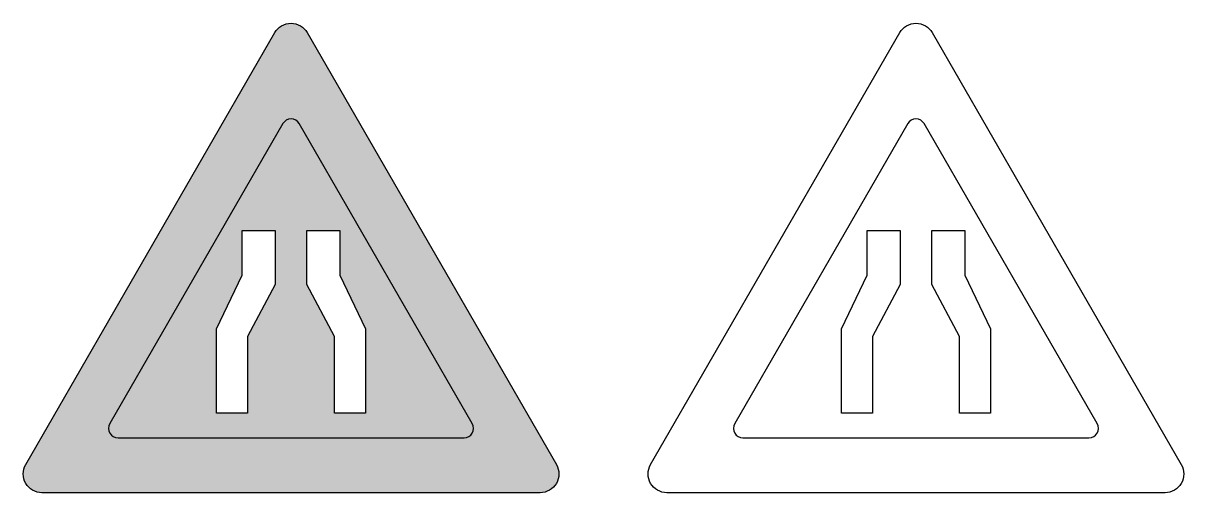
# Model space of a CAD drawing. Extents: x -700 to 600, y 0 to 525.
import ezdxf

# ---------------------------------------------------------------- set-up
doc = ezdxf.new("R2010")
doc.units = 0
doc.header["$MEASUREMENT"] = 0

msp = doc.modelspace()

# ---------------------------------------------------------------- hatches: boundary and pattern name
h = msp.add_hatch(color=1)
edge = h.paths.add_edge_path()
edge.add_line((-381.804, 514.75), (-102.806, 31.51569999999998))
edge.add_arc((-121.0214223103915, 21.02199398243538), 21.0218808846635, -89.94706389127327, 29.945775113353875, ccw=False)
edge.add_line((-121.002, 0.00012207), (-678.997, 0.0020752))
edge.add_arc((-678.978220752893, 21.02373014822632), 21.02166333624459, 150.0530534058514, 269.9488160509679, ccw=False)
edge.add_line((-697.19324, 31.5177), (-418.197, 514.75))
edge.add_arc((-400.0005, 504.2227841203057), 21.0222474161943, 30.050656878707116, 149.9493431212931, ccw=False)
edge = h.paths.add_edge_path(flags=16)
edge.add_arc((-206.2333404105973, 71.99633525814724), 10.60513937140234, 270.0504629082743, 389.9457096199599)
edge.add_line((-197.044, 77.2902), (-390.819, 412.922))
edge.add_arc((-399.9985, 407.6104854933662), 10.60544231063379, 30.05487035694183, 149.945129643058)
edge.add_line((-409.178, 412.922), (-602.9551, 77.28969999999998))
edge.add_arc((-593.7660025712119, 71.99569442125848), 10.60499913359296, 150.0529757567555, 269.9459867414251)
edge.add_line((-593.7760000000001, 61.3907), (-206.224, 61.3912))
h = msp.add_hatch(color=7)
h.paths.add_polyline_path([(-390.819, 412.922, 0.5767119999999997), (-409.178, 412.922), (-602.9551, 77.2897, 0.5767280000000001), (-593.7760000000001, 61.3907), (-206.224, 61.3912, 0.5767409999999997), (-197.044, 77.2902)])
h.paths.add_polyline_path([(-417.757, 293.334), (-417.7570000000001, 233.082), (-448.6, 174.9809999999999), (-448.6, 88.9053), (-483.389, 88.9053), (-483.389, 183.2299999999999), (-454.697, 243.482), (-454.697, 293.334)], flags=16)
h.paths.add_polyline_path([(-382.241, 293.334), (-345.301, 293.334), (-345.301, 243.4819999999999), (-316.609, 183.2290000000001), (-316.609, 88.9052), (-351.398, 88.9052), (-351.398, 174.9810000000001), (-382.241, 233.081)], flags=16)

# ---------------------------------------------------------------- linework, layer by layer
at = {"color": 1}
msp.add_lwpolyline([(-381.804, 514.75), (-102.806, 31.5157, -0.576727), (-121.002, 0.00012207), (-678.997, 0.0020752, -0.5767439999999999), (-697.19324, 31.5177), (-418.197, 514.75, -0.576761)], format="xyb", close=True, dxfattribs=at)
for points in [[(318.196, 514.75), (597.194, 31.5157, -0.576727), (578.998, 0.00012207), (21.003, 0.0020752, -0.5767439999999999), (2.80676, 31.5177), (281.803, 514.75, -0.576761)], [(-206.224, 61.3912, 0.576741), (-197.044, 77.2902), (-390.819, 412.922, 0.576712), (-409.178, 412.922), (-602.9551, 77.2897, 0.576728), (-593.7760000000001, 61.3907)], [(493.776, 61.3912, 0.576741), (502.956, 77.2902), (309.181, 412.922, 0.576712), (290.822, 412.922), (97.0449, 77.2897, 0.576728), (106.224, 61.3907)]]:
    msp.add_lwpolyline(points, format="xyb", close=True)
for points in [[(-417.757, 293.334), (-417.757, 233.082), (-448.6, 174.981), (-448.6, 88.9053), (-483.389, 88.9053), (-483.389, 183.23), (-454.697, 243.482), (-454.697, 293.334)], [(-382.241, 293.334), (-345.301, 293.334), (-345.301, 243.482), (-316.609, 183.229), (-316.609, 88.9052), (-351.398, 88.9052), (-351.398, 174.981), (-382.241, 233.081)], [(282.243, 293.334), (282.243, 233.082), (251.4, 174.981), (251.4, 88.9053), (216.611, 88.9053), (216.611, 183.23), (245.303, 243.482), (245.303, 293.334)], [(317.759, 293.334), (354.699, 293.334), (354.699, 243.482), (383.391, 183.229), (383.391, 88.9052), (348.602, 88.9052), (348.602, 174.981), (317.759, 233.081)]]:
    msp.add_lwpolyline(points, close=True)

doc.saveas('drawing.dxf')
